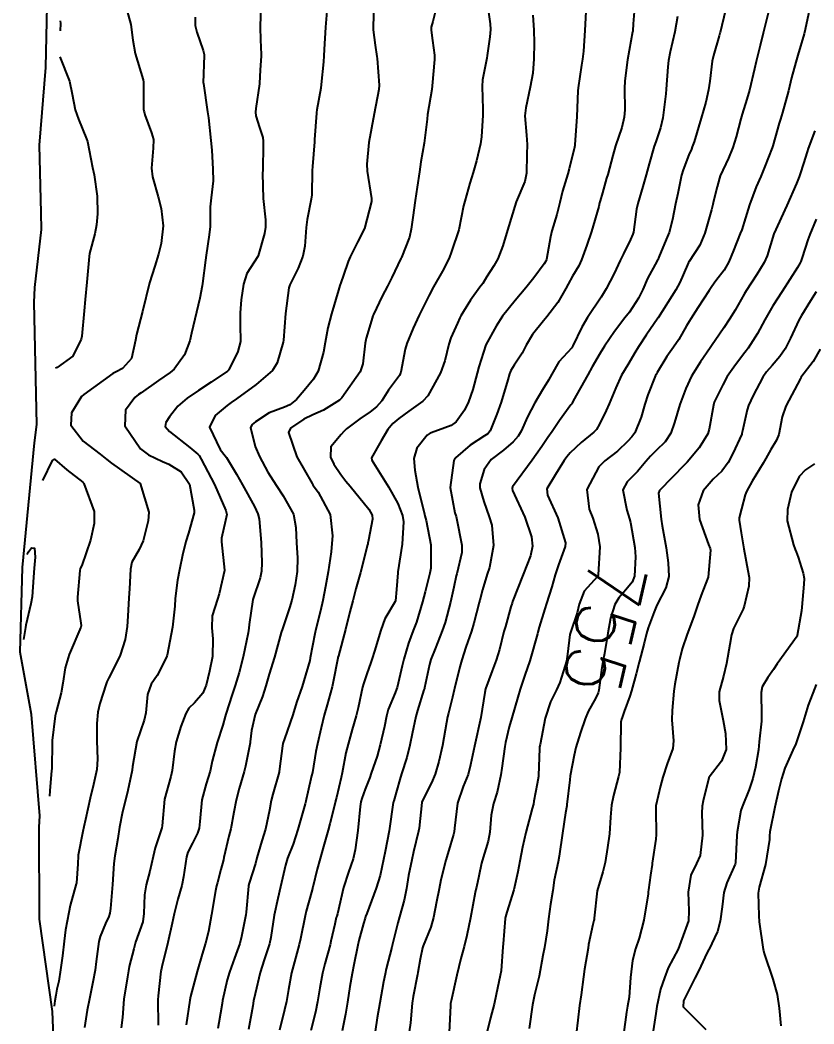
# Model space of a CAD drawing. Header units: metres. Extents: x 318500 to 325275, y 7408834 to 7428799.
# Drawn here: x 319721.1 to 319776.6, y 7411502.9 to 7411572.9 of the extents above; entities that cross this region are included whole.
import ezdxf
from ezdxf.enums import TextEntityAlignment as Align

# ---------------------------------------------------------------- set-up
doc = ezdxf.new("R2010")
doc.units = ezdxf.units.M
doc.header["$MEASUREMENT"] = 0
for name, color, linetype in [('Area', 45, 'Continuous'), ('Cotas', 45, 'Continuous'), ('Curvas de Nivel 1m', 11, 'Continuous'), ('Curvas de Nivel 5m', 15, 'Continuous')]:
    doc.layers.add(name, color=color, linetype=linetype)
doc.styles.add('Style-STANDARD', font='STANDARD.shx')

msp = doc.modelspace()

# ---------------------------------------------------------------- linework, layer by layer
at = {"layer": 'Area'}
msp.add_lwpolyline([(319723.562, 7411499.602), (319723.41, 7411503.726), (319722.501, 7411510.159), (319722.469, 7411516.587), (319722.511, 7411517.366), (319721.939, 7411524.446), (319721.14, 7411528.791), (319721.305, 7411534.7), (319722.153, 7411543.401), (319722.305, 7411544.684), (319722.118, 7411553.183), (319722.159, 7411554.237), (319722.627, 7411558.282), (319722.611, 7411559.443), (319722.496, 7411564.167), (319722.943, 7411569.585), (319723.052, 7411574.993)], dxfattribs=at)
at = {"layer": 'Curvas de Nivel 1m', "flags": 128}
for points, elevation in [([(319737.97, 7411574.46), (319737.892, 7411572.509), (319737.893, 7411572.461), (319737.894, 7411572.416), (319737.931, 7411571.516), (319737.968, 7411570.506), (319737.968, 7411570.459), (319737.968, 7411570.411), (319737.904, 7411569.404), (319737.85, 7411568.501), (319737.85, 7411568.461), (319737.597, 7411566.731), (319737.58, 7411566.464), (319737.607, 7411566.213), (319737.85, 7411565.414), (319738.088, 7411564.702), (319738.121, 7411564.456), (319738.119, 7411564.172), (319738.078, 7411562.456), (319738.071, 7411562.191), (319738.121, 7411560.455), (319738.266, 7411558.953), (319738.27, 7411558.452), (319738.203, 7411558.004), (319737.759, 7411556.46), (319737.75, 7411556.439), (319737.729, 7411556.406), (319736.974, 7411555.208), (319736.735, 7411554.474), (319736.583, 7411553.371), (319736.5, 7411552.478), (319736.504, 7411551.641), (319736.519, 7411550.477), (319736.346, 7411549.773), (319735.703, 7411548.489), (319735.619, 7411548.404), (319734.473, 7411547.639), (319733.606, 7411547.063), (319732.794, 7411546.522), (319732.156, 7411545.967), (319731.58, 7411545.21), (319731.305, 7411544.813), (319731.27, 7411544.544), (319731.565, 7411544.201), (319732.982, 7411543.085), (319733.542, 7411542.62), (319733.636, 7411542.509), (319733.79, 7411542.255), (319734.716, 7411540.498), (319735.493, 7411538.684), (319735.561, 7411538.489), (319735.574, 7411538.403), (319735.482, 7411537.98), (319735.208, 7411536.749), (319735.19, 7411536.493), (319735.408, 7411534.522), (319735.406, 7411534.49), (319735.036, 7411532.873), (319734.914, 7411532.495), (319734.561, 7411531.33), (319734.527, 7411530.499), (319734.599, 7411529.725), (319734.574, 7411528.492), (319734.365, 7411527.474), (319734.129, 7411526.498), (319733.891, 7411525.932), (319733.311, 7411525.263), (319732.928, 7411524.893), (319732.712, 7411524.519), (319732.371, 7411523.604), (319732.027, 7411522.529), (319731.917, 7411521.883), (319731.757, 7411520.532), (319731.659, 7411520.119), (319731.22, 7411518.54), (319731.066, 7411516.677), (319731.038, 7411516.542), (319730.58, 7411515.145), (319730.428, 7411514.547), (319730.189, 7411513.515), (319729.931, 7411512.552), (319729.825, 7411511.861), (319729.789, 7411510.553), (319729.699, 7411509.966), (319729.207, 7411508.559), (319729.179, 7411508.468), (319729.083, 7411508.086), (319728.767, 7411506.862), (319728.709, 7411506.565), (319728.633, 7411506.144), (319728.388, 7411504.57), (319728.279, 7411503.313), (319728.198, 7411502.572)], 767), ([(319728.444, 7411574.104), (319728.872, 7411572.581), (319729.017, 7411571.491), (319729.176, 7411570.577), (319729.737, 7411568.727), (319729.767, 7411568.571), (319729.753, 7411566.679), (319729.774, 7411566.571), (319729.792, 7411566.503), (319729.857, 7411566.284), (319730.313, 7411565.031), (319730.453, 7411564.561), (319730.442, 7411563.95), (319730.322, 7411562.562), (319730.393, 7411561.969), (319730.771, 7411560.555), (319730.982, 7411559.762), (319731.123, 7411558.55), (319730.991, 7411557.302), (319730.797, 7411556.554), (319730.539, 7411555.736), (319730.181, 7411554.563), (319729.68, 7411552.57), (319729.261, 7411550.969), (319729.204, 7411550.574), (319728.923, 7411549.285), (319728.298, 7411548.583), (319727.841, 7411548.364), (319727.617, 7411548.242), (319726.263, 7411547.266), (319725.602, 7411546.784), (319725.425, 7411546.623), (319724.724, 7411545.492), (319724.694, 7411544.633), (319725.554, 7411543.522), (319726.728, 7411542.602), (319727.188, 7411542.246), (319727.534, 7411541.978), (319729.52, 7411540.57), (319730.12, 7411538.561), (319730.082, 7411537.96), (319729.728, 7411536.566), (319729.454, 7411535.957), (319728.936, 7411535.084), (319728.845, 7411534.576), (319728.783, 7411533.213), (319728.73, 7411532.577), (319728.671, 7411531.297), (319728.623, 7411530.578), (319728.466, 7411529.674), (319728.135, 7411528.578), (319727.879, 7411528.055), (319727.336, 7411527.011), (319727.202, 7411526.722), (319727.145, 7411526.593), (319726.7, 7411525.208), (319726.57, 7411524.601), (319726.498, 7411523.808), (319726.498, 7411522.602), (319726.542, 7411521.319), (319726.497, 7411520.601), (319726.27, 7411519.569), (319726.043, 7411518.608), (319725.706, 7411517.114), (319725.593, 7411516.614), (319725.527, 7411516.283), (319725.196, 7411514.62), (319725.197, 7411514.593), (319725.161, 7411514.032), (319725.077, 7411512.685), (319725.066, 7411512.621), (319724.643, 7411511.107), (319724.534, 7411510.626), (319724.314, 7411509.416), (319724.213, 7411508.629), (319724.096, 7411507.609), (319723.964, 7411506.631), (319723.835, 7411505.849), (319723.715, 7411505.29), (319723.629, 7411504.857), (319723.575, 7411504.464), (319723.53, 7411504.1)], 769), ([(319742.572, 7411573.79), (319742.454, 7411572.402), (319742.374, 7411570.852), (319742.356, 7411570.403), (319742.324, 7411569.994), (319742.169, 7411568.406), (319742.135, 7411568.158), (319741.863, 7411566.638), (319741.827, 7411566.444), (319741.823, 7411566.41), (319741.696, 7411564.557), (319741.686, 7411564.412), (319741.554, 7411562.672), (319741.541, 7411562.413), (319741.5, 7411560.697), (319741.467, 7411560.413), (319741.189, 7411558.993), (319741.113, 7411558.416), (319741.022, 7411557.135), (319740.889, 7411556.418), (319740.549, 7411555.591), (319739.964, 7411554.427), (319739.902, 7411554.223), (319739.68, 7411552.43), (319739.521, 7411550.563), (319739.5, 7411550.432), (319739.094, 7411548.972), (319738.752, 7411548.443), (319737.61, 7411547.478), (319736.25, 7411546.48), (319735.872, 7411546.209), (319735.593, 7411546.002), (319734.767, 7411545.313), (319734.371, 7411544.502), (319735.105, 7411542.936), (319735.449, 7411542.491), (319735.539, 7411542.366), (319736.255, 7411541.207), (319736.669, 7411540.473), (319737.497, 7411538.959), (319737.747, 7411538.456), (319737.838, 7411538.102), (319737.968, 7411536.452), (319738.017, 7411535.023), (319737.995, 7411534.452), (319737.898, 7411533.989), (319737.411, 7411532.544), (319737.392, 7411532.479), (319737.387, 7411532.46), (319737.131, 7411530.716), (319737.098, 7411530.464), (319737.058, 7411530.145), (319736.722, 7411528.466), (319736.435, 7411527.377), (319736.154, 7411526.472), (319735.944, 7411525.85), (319735.506, 7411524.478), (319735.463, 7411524.314), (319735.292, 7411523.706), (319734.899, 7411522.486), (319734.561, 7411521.19), (319734.407, 7411520.493), (319734.132, 7411519.601), (319733.826, 7411518.501), (319733.691, 7411516.989), (319733.639, 7411516.503), (319733.537, 7411516.162), (319733.184, 7411515.457), (319732.862, 7411514.828), (319732.768, 7411514.516), (319732.549, 7411513.119), (319732.424, 7411512.521), (319732.164, 7411511.558), (319731.903, 7411510.528), (319731.762, 7411509.879), (319731.461, 7411508.534), (319731.388, 7411508.233), (319731.066, 7411506.95), (319730.987, 7411506.614), (319730.976, 7411506.541), (319730.779, 7411504.806), (319730.764, 7411504.543), (319730.778, 7411502.778)], 766), ([(319750.256, 7411574.005), (319749.947, 7411572.798), (319749.841, 7411572.402), (319749.832, 7411572.302), (319749.834, 7411572.197), (319749.932, 7411571.471), (319750.067, 7411570.443), (319750.071, 7411570.298), (319750.063, 7411570.152), (319749.919, 7411568.3), (319749.886, 7411568.046), (319749.585, 7411566.304), (319749.548, 7411565.996), (319749.359, 7411564.307), (319749.125, 7411563.006), (319749.012, 7411562.312), (319748.858, 7411561.251), (319748.73, 7411560.316), (319748.567, 7411559.117), (319748.444, 7411558.32), (319748.316, 7411557.757), (319747.762, 7411556.33), (319747.753, 7411556.306), (319747.729, 7411556.261), (319747.1, 7411554.945), (319746.786, 7411554.339), (319746.411, 7411553.625), (319745.807, 7411552.349), (319745.773, 7411552.255), (319745.674, 7411551.947), (319745.307, 7411550.703), (319745.239, 7411550.356), (319745.079, 7411548.907), (319744.883, 7411548.361), (319743.602, 7411546.538), (319743.436, 7411546.382), (319742.312, 7411545.676), (319741.584, 7411545.355), (319740.946, 7411545.05), (319740.023, 7411544.425), (319739.881, 7411544.111), (319740.471, 7411542.421), (319741.521, 7411540.557), (319741.58, 7411540.468), (319741.621, 7411540.408), (319741.952, 7411539.965), (319742.792, 7411538.39), (319742.943, 7411536.912), (319742.906, 7411536.388), (319742.865, 7411535.8), (319742.642, 7411534.392), (319742.45, 7411533.369), (319742.265, 7411532.397), (319742.111, 7411531.687), (319741.783, 7411530.396), (319741.71, 7411530.064), (319741.397, 7411528.4), (319741.393, 7411528.366), (319741.357, 7411528.223), (319740.958, 7411526.783), (319740.827, 7411526.408), (319740.448, 7411525.278), (319740.192, 7411524.417), (319739.594, 7411522.736), (319739.49, 7411522.427), (319739.452, 7411522.253), (319739.253, 7411520.646), (319739.231, 7411520.45), (319739.225, 7411520.43), (319738.774, 7411518.89), (319738.661, 7411518.438), (319738.546, 7411517.772), (319738.263, 7411516.444), (319738.007, 7411515.628), (319737.678, 7411514.452), (319737.575, 7411514.043), (319737.143, 7411512.672), (319737.088, 7411512.514), (319737.08, 7411512.461), (319736.932, 7411510.652), (319736.908, 7411510.462), (319736.606, 7411508.957), (319736.482, 7411508.466), (319736.108, 7411507.436), (319735.755, 7411506.473), (319735.605, 7411505.924), (319735.281, 7411504.478), (319735.244, 7411504.271), (319735.017, 7411502.924), (319734.951, 7411502.541)], 764), ([(319753.734, 7411574.252), (319753.946, 7411572.644), (319753.97, 7411572.25), (319753.935, 7411571.738), (319753.756, 7411570.417), (319753.726, 7411570.252), (319753.429, 7411568.722), (319753.39, 7411568.255), (319753.433, 7411566.688), (319753.433, 7411566.254), (319753.356, 7411564.744), (319753.287, 7411564.256), (319753.004, 7411563.076), (319752.773, 7411562.26), (319752.548, 7411561.513), (319752.19, 7411560.266), (319752.106, 7411559.937), (319751.76, 7411558.27), (319751.265, 7411556.749), (319751.091, 7411556.28), (319750.63, 7411555.372), (319750.008, 7411554.295), (319749.694, 7411553.706), (319748.995, 7411552.31), (319748.574, 7411551.409), (319748.135, 7411550.323), (319748.03, 7411549.939), (319747.731, 7411548.328), (319747.618, 7411548.106), (319746.865, 7411547.08), (319746.389, 7411546.342), (319746.029, 7411545.91), (319745.588, 7411545.561), (319744.864, 7411545.078), (319743.922, 7411544.375), (319743.751, 7411544.194), (319743.564, 7411543.981), (319742.823, 7411543.118), (319742.819, 7411542.391), (319743.053, 7411541.905), (319743.528, 7411541.194), (319743.882, 7411540.733), (319744.192, 7411540.37), (319745.496, 7411538.773), (319745.727, 7411538.348), (319745.75, 7411538.084), (319745.464, 7411536.613), (319745.417, 7411536.395), (319745.408, 7411536.351), (319745.395, 7411536.286), (319744.898, 7411534.358), (319744.579, 7411533.207), (319744.362, 7411532.366), (319744.168, 7411531.599), (319743.848, 7411530.373), (319743.362, 7411528.545), (319743.327, 7411528.413), (319743.323, 7411528.38), (319743.005, 7411526.713), (319742.929, 7411526.384), (319742.573, 7411525.125), (319742.373, 7411524.389), (319742.16, 7411523.523), (319741.899, 7411522.394), (319741.798, 7411521.868), (319741.543, 7411520.397), (319741.489, 7411520.155), (319741.229, 7411519.018), (319741.108, 7411518.515), (319741.081, 7411518.402), (319741.038, 7411518.222), (319740.533, 7411516.41), (319740.209, 7411515.39), (319739.82, 7411514.42), (319739.659, 7411513.926), (319739.324, 7411512.427), (319739.132, 7411511.613), (319738.886, 7411510.434), (319738.643, 7411508.89), (319738.545, 7411508.438), (319738.184, 7411507.333), (319737.898, 7411506.447), (319737.54, 7411504.947), (319737.445, 7411504.454), (319737.383, 7411504.106), (319737.095, 7411502.459)], 763), ([(319770.391, 7411573.6), (319770.014, 7411572.029), (319769.998, 7411571.981), (319769.947, 7411571.806), (319769.537, 7411570.425), (319769.456, 7411570.037), (319769.294, 7411568.644), (319769.207, 7411568.04), (319769.003, 7411567.17), (319768.693, 7411566.048), (319768.19, 7411564.399), (319768.067, 7411564.057), (319768, 7411563.895), (319767.832, 7411563.496), (319767.429, 7411562.452), (319767.324, 7411562.067), (319767.059, 7411560.803), (319766.899, 7411560.073), (319766.675, 7411558.982), (319766.441, 7411558.08), (319766.245, 7411557.59), (319765.734, 7411556.351), (319765.66, 7411556.162), (319765.625, 7411556.091), (319764.95, 7411554.859), (319764.608, 7411554.101), (319764.303, 7411553.495), (319763.684, 7411552.525), (319763.368, 7411552.115), (319762.627, 7411551.164), (319761.937, 7411550.136), (319761.827, 7411549.958), (319761.643, 7411549.648), (319761.082, 7411548.694), (319760.764, 7411548.153), (319759.758, 7411546.324), (319759.676, 7411546.169), (319759.649, 7411546.119), (319759.598, 7411546.055), (319758.806, 7411544.954), (319758.279, 7411544.183), (319757.98, 7411543.769), (319757.554, 7411543.14), (319757.162, 7411542.58), (319756.879, 7411542.2), (319755.521, 7411540.327), (319755.486, 7411540.221), (319755.518, 7411540.081), (319756.383, 7411538.207), (319756.834, 7411536.835), (319756.904, 7411536.198), (319756.762, 7411535.51), (319756.266, 7411534.208), (319755.523, 7411532.33), (319755.485, 7411532.219), (319755.406, 7411531.959), (319755.018, 7411530.593), (319754.922, 7411530.225), (319754.612, 7411528.983), (319754.368, 7411528.23), (319754.088, 7411527.493), (319753.638, 7411526.237), (319753.575, 7411525.989), (319753.3, 7411524.24), (319752.862, 7411522.246), (319752.588, 7411520.922), (319752.412, 7411520.253), (319752.083, 7411519.412), (319751.681, 7411518.263), (319751.455, 7411516.519), (319751.435, 7411516.266), (319751.393, 7411516.071), (319751.187, 7411515.371), (319750.931, 7411514.517), (319750.863, 7411514.275), (319750.524, 7411512.905), (319750.391, 7411512.281), (319750.219, 7411511.372), (319749.999, 7411510.287), (319749.804, 7411509.595), (319749.279, 7411508.297), (319749.233, 7411508.153), (319749.076, 7411507.374), (319748.911, 7411506.452), (319748.886, 7411506.302), (319748.582, 7411504.767), (319748.521, 7411504.305), (319748.396, 7411502.929), (319748.299, 7411502.307)], 758), ([(319776.26, 7411573.654), (319775.953, 7411572.237), (319775.879, 7411571.951), (319775.444, 7411570.441), (319775.299, 7411569.959), (319775, 7411568.867), (319774.782, 7411567.967), (319774.363, 7411566.461), (319774.218, 7411565.975), (319774.137, 7411565.705), (319773.851, 7411564.699), (319773.691, 7411564.134), (319773.639, 7411563.983), (319773.137, 7411562.673), (319772.85, 7411561.994), (319772.535, 7411561.263), (319772.066, 7411560.006), (319771.771, 7411559.092), (319771.514, 7411558.261), (319771.418, 7411558.013), (319770.933, 7411556.827), (319770.614, 7411556.021), (319770.291, 7411555.455), (319769.71, 7411554.702), (319769.419, 7411554.319), (319769.239, 7411554.037), (319768.462, 7411552.822), (319767.971, 7411552.056), (319767.858, 7411551.876), (319767.673, 7411551.561), (319767.119, 7411550.608), (319766.753, 7411550.073), (319766.299, 7411549.422), (319765.623, 7411548.302), (319765.544, 7411548.167), (319765.509, 7411548.091), (319764.957, 7411546.746), (319764.755, 7411546.098), (319764.505, 7411545.182), (319764.06, 7411544.105), (319763.853, 7411543.819), (319763.561, 7411543.509), (319762.843, 7411542.828), (319761.955, 7411542.134), (319761.536, 7411541.734), (319760.714, 7411540.152), (319760.872, 7411538.777), (319761.122, 7411538.146), (319761.473, 7411537.025), (319761.605, 7411536.138), (319761.496, 7411534.195), (319761.488, 7411534.139), (319761.469, 7411534.11), (319761.439, 7411534.078), (319760.527, 7411533.05), (319760.176, 7411532.152), (319760.024, 7411531.531), (319759.557, 7411530.158), (319759.521, 7411530.016), (319759.365, 7411528.653), (319759.277, 7411528.161), (319758.82, 7411526.685), (319758.586, 7411526.171), (319758.171, 7411525.323), (319757.802, 7411524.182), (319757.44, 7411522.346), (319757.405, 7411522.188), (319757.389, 7411522.077), (319757.333, 7411520.189), (319757.324, 7411520.114), (319757.241, 7411519.606), (319757.012, 7411518.405), (319756.975, 7411518.194), (319756.899, 7411517.877), (319756.444, 7411516.201), (319756.207, 7411515.182), (319756.017, 7411514.207), (319755.892, 7411513.476), (319755.606, 7411512.213), (319755.124, 7411510.656), (319755.025, 7411510.316), (319755.009, 7411510.221), (319754.864, 7411508.452), (319754.848, 7411508.222), (319754.723, 7411506.566), (319754.661, 7411506.224), (319754.374, 7411504.9), (319754.238, 7411504.228), (319753.972, 7411503.285), (319753.714, 7411502.233)], 756), ([(319733.366, 7411573.102), (319733.37, 7411572.519), (319733.48, 7411572.062), (319733.923, 7411570.773), (319733.991, 7411570.509), (319733.997, 7411570.431), (319733.933, 7411568.51), (319733.935, 7411568.464), (319734.225, 7411566.506), (319734.285, 7411566.076), (319734.466, 7411564.504), (319734.516, 7411563.817), (319734.6, 7411562.502), (319734.626, 7411561.673), (319734.475, 7411560.503), (319734.413, 7411559.864), (319734.399, 7411558.504), (319734.344, 7411557.911), (319734.138, 7411556.506), (319734.085, 7411556.146), (319733.866, 7411554.508), (319733.846, 7411554.361), (319733.69, 7411553.488), (319733.466, 7411552.513), (319733.113, 7411551.064), (319732.984, 7411550.52), (319732.616, 7411549.545), (319731.886, 7411548.536), (319731.618, 7411548.318), (319730.802, 7411547.743), (319729.603, 7411546.884), (319729.407, 7411546.767), (319729.144, 7411546.575), (319728.494, 7411545.673), (319728.458, 7411544.581), (319729.546, 7411542.99), (319730.103, 7411542.562), (319731.077, 7411542.089), (319731.534, 7411541.901), (319732.376, 7411541.375), (319732.973, 7411540.518), (319733.302, 7411538.704), (319733.284, 7411538.513), (319732.888, 7411537.1), (319732.723, 7411536.521), (319732.477, 7411535.552), (319732.27, 7411534.528), (319732.132, 7411533.827), (319731.973, 7411532.532), (319731.941, 7411531.993), (319731.79, 7411530.534), (319731.402, 7411528.581), (319731.396, 7411528.539), (319731.389, 7411528.51), (319731.359, 7411528.451), (319730.714, 7411527.172), (319730.303, 7411526.55), (319730.03, 7411525.842), (319729.919, 7411524.554), (319729.809, 7411524.04), (319729.28, 7411522.56), (319728.999, 7411520.819), (319728.956, 7411520.564), (319728.664, 7411519.133), (319728.516, 7411518.571), (319728.286, 7411517.649), (319728.089, 7411516.577), (319727.97, 7411515.796), (319727.764, 7411514.581), (319727.694, 7411514.05), (319727.583, 7411512.583), (319727.45, 7411510.911), (319727.412, 7411510.586), (319727.343, 7411510.36), (319727.109, 7411509.853), (319726.727, 7411508.965), (319726.634, 7411508.597), (319726.46, 7411507.208), (319726.373, 7411506.6), (319726.225, 7411505.776), (319725.994, 7411504.606), (319725.824, 7411503.812), (319725.631, 7411502.611)], 768), ([(319756.924, 7411573.237), (319757.005, 7411572.204), (319757.029, 7411571.302), (319757.003, 7411570.204), (319756.925, 7411569.184), (319756.759, 7411568.207), (319756.441, 7411566.784), (319756.387, 7411566.212), (319756.504, 7411564.867), (319756.536, 7411564.21), (319756.516, 7411563.524), (319756.491, 7411562.21), (319756.383, 7411561.629), (319755.78, 7411560.22), (319755.171, 7411558.229), (319754.835, 7411557.142), (319754.498, 7411556.238), (319754.22, 7411555.745), (319753.711, 7411554.963), (319753.434, 7411554.522), (319753.241, 7411554.255), (319752.592, 7411553.359), (319751.911, 7411552.268), (319751.831, 7411552.115), (319751.672, 7411551.76), (319751.21, 7411550.723), (319751.066, 7411550.279), (319750.797, 7411549.118), (319750.48, 7411548.287), (319749.604, 7411546.683), (319749.258, 7411546.305), (319748.29, 7411545.619), (319747.582, 7411545.105), (319747.167, 7411544.743), (319746.819, 7411544.338), (319746.358, 7411543.542), (319745.676, 7411542.349), (319745.704, 7411542.182), (319746.853, 7411540.337), (319747.502, 7411539.157), (319747.832, 7411538.325), (319747.913, 7411537.894), (319747.821, 7411536.325), (319747.521, 7411534.409), (319747.512, 7411534.329), (319747.423, 7411533.165), (319747.354, 7411532.387), (319747.333, 7411532.331), (319746.613, 7411531.11), (319746.315, 7411530.336), (319745.89, 7411528.867), (319745.72, 7411528.345), (319745.63, 7411528.072), (319745.344, 7411527.275), (319745.109, 7411526.578), (319745.053, 7411526.354), (319744.747, 7411524.919), (319744.6, 7411524.36), (319744.33, 7411523.404), (319744.038, 7411522.369), (319743.88, 7411521.762), (319743.63, 7411520.374), (319743.565, 7411520.056), (319743.224, 7411518.647), (319743.171, 7411518.431), (319743.158, 7411518.381), (319742.773, 7411516.816), (319742.654, 7411516.385), (319742.329, 7411515.242), (319742.09, 7411514.391), (319741.89, 7411513.662), (319741.571, 7411512.396), (319741.487, 7411512.046), (319741.123, 7411510.722), (319741.041, 7411510.401), (319740.712, 7411508.789), (319740.63, 7411508.407), (319740.303, 7411507.18), (319740.097, 7411506.414), (319739.883, 7411505.252), (319739.738, 7411504.42), (319739.607, 7411503.845), (319739.249, 7411502.426)], 762), ([(319760.632, 7411573.488), (319760.57, 7411572.161), (319760.483, 7411570.719), (319760.395, 7411570.163), (319760.324, 7411569.754), (319760.096, 7411568.167), (319760.082, 7411567.972), (319760.015, 7411566.168), (319759.874, 7411564.203), (319759.866, 7411564.17), (319759.863, 7411564.146), (319759.838, 7411564.042), (319759.479, 7411562.51), (319759.388, 7411562.174), (319759.013, 7411560.957), (319758.812, 7411560.18), (319758.611, 7411559.342), (319758.264, 7411558.185), (319758.158, 7411557.782), (319757.878, 7411556.189), (319757.84, 7411556.077), (319757.726, 7411555.896), (319757.007, 7411554.904), (319756.455, 7411554.209), (319755.691, 7411553.333), (319754.808, 7411552.233), (319754.371, 7411551.537), (319753.65, 7411550.25), (319753.169, 7411548.713), (319753.056, 7411548.256), (319752.749, 7411547.118), (319752.448, 7411546.262), (319752.167, 7411545.688), (319751.579, 7411544.871), (319751.24, 7411544.611), (319750.36, 7411544.288), (319749.779, 7411544.085), (319749.565, 7411543.941), (319748.828, 7411543.034), (319748.628, 7411542.314), (319748.705, 7411541.486), (319748.908, 7411540.309), (319749.369, 7411538.425), (319749.403, 7411538.301), (319749.485, 7411537.991), (319749.814, 7411536.295), (319749.811, 7411534.662), (319749.746, 7411534.295), (319749.421, 7411533), (319749.233, 7411532.303), (319748.803, 7411530.895), (319748.588, 7411530.308), (319748.259, 7411529.423), (319747.937, 7411528.314), (319747.824, 7411527.844), (319747.459, 7411526.319), (319747.429, 7411526.219), (319747.325, 7411525.958), (319746.843, 7411524.791), (319746.719, 7411524.329), (319746.575, 7411523.612), (319746.284, 7411522.335), (319746.063, 7411521.543), (319745.658, 7411520.344), (319745.55, 7411520.041), (319745.233, 7411519.234), (319745, 7411518.577), (319744.937, 7411518.354), (319744.886, 7411518.025), (319744.72, 7411516.357), (319744.543, 7411514.996), (319744.384, 7411514.362), (319744.069, 7411513.454), (319743.726, 7411512.371), (319743.289, 7411510.545), (319743.243, 7411510.378), (319743.216, 7411510.281), (319743.111, 7411509.813), (319742.843, 7411508.633), (319742.779, 7411508.383), (319742.406, 7411507.051), (319742.245, 7411506.388), (319742.065, 7411505.374), (319741.906, 7411504.391), (319741.759, 7411503.663), (319741.445, 7411502.396)], 761), ([(319767.027, 7411573.145), (319766.854, 7411572.076), (319766.526, 7411570.678), (319766.402, 7411570.083), (319766.353, 7411569.644), (319766.247, 7411568.085), (319766.218, 7411567.752), (319766.017, 7411566.088), (319765.853, 7411565.383), (319765.521, 7411564.415), (319765.414, 7411564.094), (319765.047, 7411562.872), (319764.839, 7411562.1), (319764.613, 7411561.287), (319764.257, 7411560.105), (319764.172, 7411559.71), (319763.962, 7411558.108), (319763.916, 7411557.95), (319763.752, 7411557.58), (319763.262, 7411556.593), (319763.035, 7411556.12), (319762.617, 7411555.225), (319762.052, 7411554.135), (319761.694, 7411553.565), (319760.748, 7411552.154), (319760.355, 7411551.474), (319759.737, 7411550.169), (319759.705, 7411550.114), (319759.648, 7411550.04), (319758.76, 7411549.052), (319758.258, 7411548.184), (319758.033, 7411547.769), (319757.609, 7411547.098), (319757.068, 7411546.198), (319756.569, 7411545.221), (319756.12, 7411544.212), (319755.914, 7411543.866), (319755.559, 7411543.462), (319754.893, 7411542.886), (319754.029, 7411542.243), (319753.533, 7411541.545), (319753.235, 7411540.541), (319753.227, 7411540.253), (319753.506, 7411539.3), (319753.895, 7411538.244), (319754.064, 7411537.658), (319754.189, 7411536.239), (319753.903, 7411534.701), (319753.758, 7411534.245), (319753.424, 7411533.152), (319753.231, 7411532.433), (319753.188, 7411532.252), (319752.823, 7411530.814), (319752.653, 7411530.251), (319752.267, 7411529.154), (319751.967, 7411528.261), (319751.834, 7411527.782), (319751.461, 7411526.268), (319751.438, 7411526.159), (319751.321, 7411525.657), (319751.05, 7411524.528), (319750.987, 7411524.275), (319750.903, 7411523.883), (319750.621, 7411522.28), (319750.375, 7411521.171), (319750.125, 7411520.287), (319749.865, 7411519.667), (319749.221, 7411518.394), (319749.19, 7411518.331), (319749.184, 7411518.3), (319748.989, 7411516.515), (319748.953, 7411516.302), (319748.614, 7411514.87), (319748.487, 7411514.307), (319748.263, 7411513.199), (319748.107, 7411512.31), (319747.953, 7411511.491), (319747.627, 7411510.315), (319747.512, 7411509.918), (319747.113, 7411508.32), (319747.107, 7411508.302), (319747.088, 7411508.215), (319746.703, 7411506.688), (319746.621, 7411506.327), (319746.519, 7411505.792), (319746.25, 7411504.332), (319746.071, 7411503.288), (319745.919, 7411502.336)], 759), ([(319773.364, 7411573.389), (319773.023, 7411571.994), (319772.802, 7411571.132), (319772.518, 7411570.001), (319772.413, 7411569.502), (319772.066, 7411568.007), (319771.884, 7411567.391), (319771.545, 7411566.342), (319771.453, 7411566.014), (319771.121, 7411564.747), (319770.89, 7411564.019), (319770.586, 7411563.265), (319770.014, 7411562.028), (319769.959, 7411561.877), (319769.799, 7411561.271), (319769.545, 7411560.272), (319769.494, 7411560.034), (319769.409, 7411559.668), (319768.934, 7411558.042), (319768.601, 7411557.193), (319767.849, 7411556.058), (319767.801, 7411555.987), (319767.727, 7411555.831), (319767.193, 7411554.582), (319766.913, 7411554.072), (319765.68, 7411552.123), (319765.667, 7411552.104), (319764.857, 7411550.903), (319764.316, 7411550.103), (319764.059, 7411549.69), (319763.633, 7411548.968), (319763.306, 7411548.433), (319763.134, 7411548.117), (319762.722, 7411547.234), (319762.265, 7411546.13), (319762.062, 7411545.664), (319761.578, 7411544.692), (319761.378, 7411544.338), (319761.202, 7411544.146), (319760.299, 7411543.419), (319759.548, 7411542.714), (319759.297, 7411542.419), (319759.132, 7411542.174), (319758.51, 7411541.2), (319757.916, 7411540.186), (319757.959, 7411539.74), (319758.68, 7411538.178), (319759.206, 7411536.43), (319759.195, 7411536.173), (319758.73, 7411534.894), (319758.489, 7411534.18), (319758.253, 7411533.352), (319757.879, 7411532.183), (319757.764, 7411531.825), (319757.385, 7411530.537), (319757.29, 7411530.191), (319757.254, 7411530.067), (319756.728, 7411528.199), (319756.368, 7411527.181), (319756.044, 7411526.209), (319755.879, 7411525.654), (319755.463, 7411524.218), (319755.294, 7411523.586), (319755.023, 7411522.483), (319754.974, 7411522.223), (319754.777, 7411520.705), (319754.705, 7411520.225), (319754.439, 7411519.021), (319754.192, 7411518.23), (319754.031, 7411517.413), (319753.936, 7411516.233), (319753.81, 7411515.614), (319753.388, 7411514.238), (319753.343, 7411514.063), (319753.154, 7411513.173), (319752.993, 7411512.391), (319752.958, 7411512.243), (319752.909, 7411512.015), (319752.578, 7411510.248), (319752.323, 7411509.03), (319752.138, 7411508.254), (319751.917, 7411507.418), (319751.625, 7411506.262), (319751.232, 7411504.457), (319751.198, 7411504.268), (319751.184, 7411504.122), (319751.087, 7411502.269)], 757), ([(319776.718, 7411558.999), (319776.263, 7411557.945), (319776.13, 7411557.57), (319775.736, 7411556.337), (319775.639, 7411556.044), (319775.595, 7411555.952), (319775.409, 7411555.639), (319774.341, 7411553.97), (319773.69, 7411552.956), (319773.135, 7411551.988), (319772.627, 7411551.034), (319771.964, 7411550.005), (319771.825, 7411549.83), (319771.644, 7411549.595), (319770.958, 7411548.689), (319770.509, 7411548.021), (319770.19, 7411547.448), (319769.602, 7411546.231), (319769.536, 7411546.031), (319769.252, 7411544.358), (319769.148, 7411544.036), (319768.542, 7411543.059), (319767.712, 7411542.057), (319767.538, 7411541.882), (319765.784, 7411540.086), (319765.71, 7411539.895), (319765.889, 7411538.084), (319765.966, 7411537.6), (319766.239, 7411536.078), (319766.393, 7411535.019), (319766.422, 7411534.075), (319766.223, 7411533.284), (319765.6, 7411532.078), (319765.539, 7411531.948), (319765.403, 7411531.601), (319764.986, 7411530.486), (319764.865, 7411530.088), (319764.698, 7411529.415), (319764.369, 7411528.095), (319764.155, 7411527.291), (319763.825, 7411526.103), (319763.708, 7411525.72), (319763.308, 7411524.643), (319763.173, 7411524.24), (319763.132, 7411524.113), (319763.086, 7411523.901), (319763.045, 7411522.114), (319762.975, 7411520.393), (319762.925, 7411520.115), (319762.56, 7411518.79), (319762.438, 7411518.122), (319762.363, 7411517.275), (319762.281, 7411516.124), (319762.144, 7411515.167), (319761.98, 7411514.128), (319761.83, 7411513.46), (319761.425, 7411512.136), (319761.224, 7411510.242), (319761.205, 7411510.139), (319761.185, 7411510.073), (319761.115, 7411509.798), (319760.832, 7411508.404), (319760.791, 7411508.143), (319760.544, 7411506.669), (319760.47, 7411506.146), (319760.306, 7411504.889), (319760.191, 7411504.148), (319760.067, 7411503.107), (319759.967, 7411502.15)], 754), ([(319776.713, 7411553.94), (319776.325, 7411553.319), (319775.685, 7411552.295), (319775.494, 7411551.953), (319774.922, 7411550.7), (319774.561, 7411549.966), (319774.187, 7411549.427), (319773.632, 7411548.794), (319773.248, 7411548.363), (319772.995, 7411547.989), (319772.319, 7411546.711), (319771.997, 7411546.004), (319771.903, 7411545.698), (319771.573, 7411544.241), (319771.529, 7411544.052), (319771.518, 7411544.011), (319770.905, 7411542.661), (319770.561, 7411542.02), (319770.125, 7411541.433), (319769.528, 7411540.862), (319768.814, 7411540.041), (319768.485, 7411539.066), (319768.559, 7411538.044), (319769.201, 7411536.297), (319769.308, 7411536.032), (319769.334, 7411535.907), (319769.163, 7411534.034), (319768.696, 7411532.765), (319768.419, 7411532.045), (319768.164, 7411531.283), (319767.7, 7411530.055), (319767.37, 7411529.019), (319767.167, 7411528.256), (319767.122, 7411528.062), (319766.842, 7411526.561), (319766.769, 7411526.066), (319766.657, 7411524.719), (319766.642, 7411524.067), (319766.748, 7411522.603), (319766.699, 7411522.066), (319766.323, 7411521.011), (319766.003, 7411520.072), (319765.844, 7411519.47), (319765.531, 7411518.077), (319765.512, 7411517.782), (319765.538, 7411516.077), (319765.515, 7411515.757), (319765.274, 7411514.079), (319765.266, 7411513.982), (319765.157, 7411513.243), (319765.009, 7411512.215), (319764.996, 7411512.082), (319764.983, 7411511.927), (319764.684, 7411510.087), (319764.362, 7411508.83), (319764.104, 7411508.095), (319763.884, 7411507.291), (319763.744, 7411506.1), (319763.661, 7411504.715), (319763.553, 7411504.102), (319763.471, 7411503.666), (319763.262, 7411502.106)], 753), ([(319777.002, 7411549.936), (319776.515, 7411549.067), (319775.654, 7411547.95), (319775.639, 7411547.931), (319775.619, 7411547.899), (319774.585, 7411545.965), (319774.347, 7411545.21), (319774.103, 7411543.972), (319773.951, 7411543.588), (319773.554, 7411542.933), (319773.211, 7411542.319), (319773.025, 7411541.988), (319772.245, 7411540.717), (319771.852, 7411540.005), (319771.761, 7411539.762), (319771.502, 7411538.785), (319771.343, 7411538.161), (319771.335, 7411538.012), (319771.477, 7411537.113), (319771.669, 7411536.007), (319771.946, 7411534.496), (319772.03, 7411533.994), (319772.015, 7411533.41), (319771.698, 7411531.997), (319771.615, 7411531.79), (319771.401, 7411531.377), (319770.942, 7411530.451), (319770.803, 7411530.009), (319770.689, 7411529.326), (319770.449, 7411528.014), (319770.238, 7411527.125), (319769.935, 7411526.021), (319769.931, 7411525.41), (319770.215, 7411524.016), (319770.391, 7411523.114), (319770.44, 7411522.013), (319770.107, 7411521.177), (319769.251, 7411520.077), (319769.23, 7411520.051), (319769.222, 7411520.03), (319768.837, 7411518.424), (319768.764, 7411518.037), (319768.737, 7411517.559), (319768.768, 7411516.036), (319768.606, 7411514.611), (319768.366, 7411514.042), (319767.968, 7411513.238), (319767.77, 7411512.051), (319767.833, 7411510.755), (319767.79, 7411510.05), (319767.626, 7411509.538), (319767.09, 7411508.06), (319766.38, 7411506.758), (319766.116, 7411506.069), (319765.856, 7411505.268), (319765.596, 7411504.074), (319765.532, 7411503.575), (319765.281, 7411502.077)], 752), ([(319776.596, 7411541.939), (319775.969, 7411541.512), (319775.531, 7411541.061), (319774.982, 7411539.958), (319774.704, 7411538.76), (319774.7, 7411537.962), (319775.137, 7411536.283), (319775.253, 7411535.953), (319775.31, 7411535.804), (319775.455, 7411535.416), (319775.813, 7411534.316), (319775.872, 7411533.944), (319775.848, 7411533.529), (319775.715, 7411531.945), (319775.683, 7411531.668), (319775.397, 7411529.95), (319775.38, 7411529.905), (319773.993, 7411527.971), (319773.739, 7411527.589), (319773.346, 7411527.025), (319772.954, 7411526.365), (319772.878, 7411525.985), (319772.906, 7411524.384), (319772.886, 7411523.984), (319772.732, 7411522.54), (319772.687, 7411521.986), (319772.487, 7411520.762), (319772.287, 7411519.99), (319772.029, 7411519.201), (319771.543, 7411517.997), (319771.464, 7411517.752), (319771.203, 7411516.268), (319771.171, 7411516), (319771.085, 7411514.087), (319771.065, 7411514.002), (319770.468, 7411512.693), (319770.257, 7411512.013), (319770.142, 7411511.027), (319770.022, 7411510.016), (319769.837, 7411509.292), (319769.216, 7411508.028), (319769.17, 7411507.948), (319769.086, 7411507.785), (319768.522, 7411506.585), (319768.255, 7411506.042), (319767.444, 7411504.454), (319767.431, 7411504.054), (319769.017, 7411502.464)], 751), ([(319721.64, 7411535.6), (319721.735, 7411535.79), (319721.927, 7411536.071), (319722.155, 7411536.059), (319722.198, 7411535.413), (319722.127, 7411534.663), (319722.071, 7411534.023), (319721.973, 7411532.664), (319721.897, 7411532.171), (319721.548, 7411530.668), (319721.521, 7411530.526), (319721.37, 7411529.67)], 771)]:
    msp.add_lwpolyline(points, dxfattribs=dict(at, elevation=elevation))
at = {"layer": 'Curvas de Nivel 5m', "flags": 128}
for points, elevation in [([(319745.868, 7411574.352), (319745.796, 7411572.498), (319745.791, 7411572.352), (319745.798, 7411572.212), (319745.928, 7411571.159), (319746.039, 7411570.349), (319746.058, 7411570.209), (319746.199, 7411568.347), (319746.175, 7411568.058), (319745.86, 7411566.35), (319745.485, 7411564.355), (319745.337, 7411562.837), (319745.359, 7411562.357), (319745.678, 7411560.455), (319745.682, 7411560.351), (319745.668, 7411560.24), (319745.193, 7411558.358), (319744.705, 7411557.406), (319744.172, 7411556.373), (319744.044, 7411556.057), (319743.711, 7411555.1), (319743.523, 7411554.562), (319743.464, 7411554.384), (319743.362, 7411554.051), (319742.882, 7411552.392), (319742.634, 7411551.427), (319742.432, 7411550.398), (319742.314, 7411549.726), (319741.952, 7411548.405), (319741.614, 7411547.85), (319740.971, 7411547.051), (319740.441, 7411546.422), (319739.961, 7411546.06), (319739.592, 7411545.899), (319738.532, 7411545.5), (319737.576, 7411544.864), (319737.352, 7411544.685), (319737.221, 7411544.465), (319737.55, 7411543.147), (319737.844, 7411542.455), (319738.447, 7411541.364), (319739.018, 7411540.438), (319739.509, 7411539.705), (319740.225, 7411538.423), (319740.393, 7411537.504), (319740.433, 7411536.42), (319740.501, 7411535.368), (319740.489, 7411534.42), (319740.352, 7411533.494), (319740.102, 7411532.423), (319739.943, 7411531.88), (319739.461, 7411530.429), (319739.377, 7411530.157), (319738.903, 7411528.437), (319738.531, 7411527.253), (319738.304, 7411526.445), (319738.067, 7411525.7), (319737.561, 7411524.456), (319737.289, 7411523.335), (319737.204, 7411522.537), (319737.194, 7411522.461), (319736.877, 7411520.843), (319736.785, 7411520.465), (319736.43, 7411519.27), (319736.221, 7411518.47), (319736.063, 7411517.62), (319735.842, 7411516.474), (319735.719, 7411515.948), (319735.375, 7411514.478), (319735.333, 7411514.313), (319735.157, 7411513.63), (319734.916, 7411512.711), (319734.86, 7411512.484), (319734.79, 7411512.139), (319734.493, 7411510.489), (319734.288, 7411509.307), (319734.082, 7411508.495), (319733.845, 7411507.732), (319733.508, 7411506.503), (319733.042, 7411504.757), (319732.987, 7411504.511), (319732.742, 7411502.786)], 765), ([(319764.053, 7411574.024), (319763.948, 7411572.631), (319763.911, 7411572.139), (319763.908, 7411572.11), (319763.903, 7411572.074), (319763.544, 7411570.116), (319763.365, 7411568.652), (319763.337, 7411568.118), (319763.348, 7411566.637), (319763.319, 7411566.118), (319763.144, 7411565.412), (319762.709, 7411564.127), (319762.509, 7411563.45), (319762.159, 7411562.135), (319762.083, 7411561.859), (319761.791, 7411560.847), (319761.633, 7411560.291), (319761.592, 7411560.143), (319761.532, 7411559.898), (319761.032, 7411558.151), (319760.709, 7411557.192), (319760.326, 7411556.161), (319760.137, 7411555.751), (319759.713, 7411555.021), (319759.403, 7411554.475), (319759.246, 7411554.175), (319758.679, 7411553.191), (319757.914, 7411552.188), (319757.807, 7411552.06), (319757.676, 7411551.913), (319756.905, 7411550.957), (319756.479, 7411550.208), (319756.194, 7411549.659), (319755.629, 7411548.824), (319755.398, 7411548.449), (319755.306, 7411548.225), (319755.19, 7411547.801), (319754.722, 7411546.233), (319754.432, 7411545.392), (319753.957, 7411544.244), (319753.782, 7411544.031), (319753.565, 7411543.889), (319752.571, 7411543.244), (319751.541, 7411542.354), (319751.494, 7411542.318), (319751.456, 7411542.271), (319751.424, 7411542.157), (319751.173, 7411540.275), (319751.494, 7411538.515), (319751.573, 7411538.269), (319751.607, 7411538.15), (319751.984, 7411536.265), (319751.968, 7411535.752), (319751.624, 7411534.268), (319751.592, 7411534.114), (319751.426, 7411533.322), (319751.192, 7411532.273), (319750.814, 7411530.853), (319750.616, 7411530.281), (319750.115, 7411529.036), (319749.826, 7411528.293), (319749.724, 7411527.925), (319749.369, 7411526.299), (319749.362, 7411526.267), (319749.328, 7411526.166), (319748.88, 7411524.73), (319748.766, 7411524.305), (319748.503, 7411523.092), (319748.339, 7411522.309), (319748.129, 7411521.449), (319747.775, 7411520.315), (319747.642, 7411519.918), (319747.221, 7411518.414), (319747.204, 7411518.337), (319747.196, 7411518.32), (319747.196, 7411518.297), (319746.915, 7411516.324), (319746.621, 7411514.885), (319746.509, 7411514.33), (319746.268, 7411513.218), (319746, 7411512.337), (319745.336, 7411510.561), (319745.265, 7411510.348), (319745.229, 7411510.238), (319745.113, 7411509.855), (319744.783, 7411508.666), (319744.718, 7411508.356), (319744.449, 7411506.979), (319744.32, 7411506.361), (319744.153, 7411505.465), (319743.988, 7411504.366), (319743.861, 7411503.534), (319743.619, 7411502.371)], 760), ([(319723.94, 7411572.85), (319723.969, 7411572.65), (319723.94, 7411572.15)], 770), ([(319723.92, 7411570.33), (319724.588, 7411568.64), (319724.775, 7411567.738), (319724.994, 7411566.633), (319725.21, 7411565.986), (319725.773, 7411564.621), (319725.837, 7411564.42), (319726.207, 7411562.614), (319726.306, 7411562.109), (319726.526, 7411560.609), (319726.547, 7411559.388), (319726.483, 7411558.609), (319726.369, 7411557.993), (319725.993, 7411556.616), (319725.953, 7411556.391), (319725.81, 7411554.618), (319725.688, 7411553.401), (319725.61, 7411552.621), (319725.444, 7411550.833), (319725.405, 7411550.624), (319724.816, 7411549.449), (319723.726, 7411548.648), (319723.62, 7411548.61)], 770), ([(319776.621, 7411565.18), (319776.157, 7411563.947), (319776.074, 7411563.71), (319775.824, 7411562.886), (319775.6, 7411562.166), (319775.523, 7411561.954), (319775.33, 7411561.485), (319774.661, 7411559.967), (319773.76, 7411557.98), (319773.282, 7411556.442), (319773.087, 7411555.99), (319772.578, 7411555.136), (319771.838, 7411554.008), (319771.698, 7411553.779), (319771.048, 7411552.655), (319770.664, 7411552.02), (319770.272, 7411551.423), (319769.658, 7411550.545), (319769.449, 7411550.237), (319769.312, 7411550.035), (319768.635, 7411549.045), (319768.019, 7411548.054), (319767.611, 7411547.2), (319767.196, 7411546.066), (319766.832, 7411544.821), (319766.579, 7411544.075), (319766.178, 7411543.464), (319765.552, 7411542.859), (319765.16, 7411542.48), (319764.833, 7411542.097), (319764.243, 7411541.393), (319763.526, 7411540.668), (319763.217, 7411540.115), (319763.499, 7411538.701), (319763.688, 7411538.108), (319763.744, 7411537.849), (319764.047, 7411536.104), (319764.109, 7411535.448), (319764.035, 7411534.104), (319763.866, 7411533.671), (319763.425, 7411533.137), (319762.944, 7411532.59), (319762.648, 7411532.121), (319762.357, 7411531.164), (319762.177, 7411530.128), (319761.941, 7411528.707), (319761.827, 7411528.133), (319761.756, 7411527.732), (319761.548, 7411526.137), (319761.502, 7411525.963), (319761.322, 7411525.602), (319760.796, 7411524.657), (319760.581, 7411524.147), (319760.259, 7411523.182), (319759.936, 7411522.153), (319759.812, 7411521.615), (319759.548, 7411520.157), (319759.513, 7411519.891), (319759.314, 7411518.159), (319759.303, 7411518.075), (319759.214, 7411517.586), (319758.997, 7411516.163), (319758.784, 7411514.558), (319758.713, 7411514.167), (319758.432, 7411512.889), (319758.32, 7411512.172), (319758.17, 7411511.214), (319758.021, 7411510.176), (319757.925, 7411509.361), (319757.741, 7411508.18), (319757.643, 7411507.62), (319757.367, 7411506.185), (319757.047, 7411504.884), (319756.909, 7411504.192), (319756.668, 7411502.542)], 755), ([(319722.74, 7411540.77), (319723.41, 7411542.157), (319723.536, 7411542.25), (319724.403, 7411541.511), (319725.52, 7411540.65), (319725.536, 7411540.636), (319725.552, 7411540.62), (319725.584, 7411540.554), (319726.302, 7411538.608), (319726.311, 7411537.774), (319726.066, 7411536.611), (319725.442, 7411534.835), (319725.343, 7411534.621), (319725.317, 7411534.501), (319725.16, 7411532.624), (319725.157, 7411532.375), (319725.383, 7411530.825), (319725.409, 7411530.648), (319725.408, 7411530.62), (319725.379, 7411530.533), (319724.576, 7411528.632), (319724.281, 7411527.701), (319724.116, 7411526.632), (319724.003, 7411525.95), (319723.649, 7411524.637), (319723.589, 7411524.345), (319723.388, 7411522.639), (319723.378, 7411522.54), (319723.35, 7411520.639), (319723.343, 7411520.544), (319723.227, 7411519.112), (319723.2, 7411518.74)], 770), ([(319776.723, 7411526.545), (319776.476, 7411525.933), (319776.15, 7411525.105), (319775.815, 7411523.942), (319775.285, 7411522.409), (319775.074, 7411521.953), (319774.525, 7411520.697), (319774.299, 7411519.964), (319774.095, 7411519.11), (319773.839, 7411517.971), (319773.49, 7411516.263), (319773.46, 7411515.976), (319773.446, 7411515.726), (319773.17, 7411513.98), (319772.728, 7411512.403), (319772.664, 7411511.985), (319772.72, 7411510.388), (319772.746, 7411509.984), (319773.017, 7411508.055), (319773.031, 7411507.981), (319773.087, 7411507.775), (319773.684, 7411505.971), (319773.991, 7411504.908), (319774.136, 7411503.964), (319774.252, 7411502.731)], 750)]:
    msp.add_lwpolyline(points, dxfattribs=dict(at, elevation=elevation))

# ---------------------------------------------------------------- texts
at = {"layer": 'Cotas', "style": 'Style-STANDARD'}
msp.add_text('755', height=4, rotation=257.00391, dxfattribs=at).set_placement((319761.945, 7411530.553, 755), align=Align.MIDDLE_CENTER)

doc.saveas('drawing.dxf')
